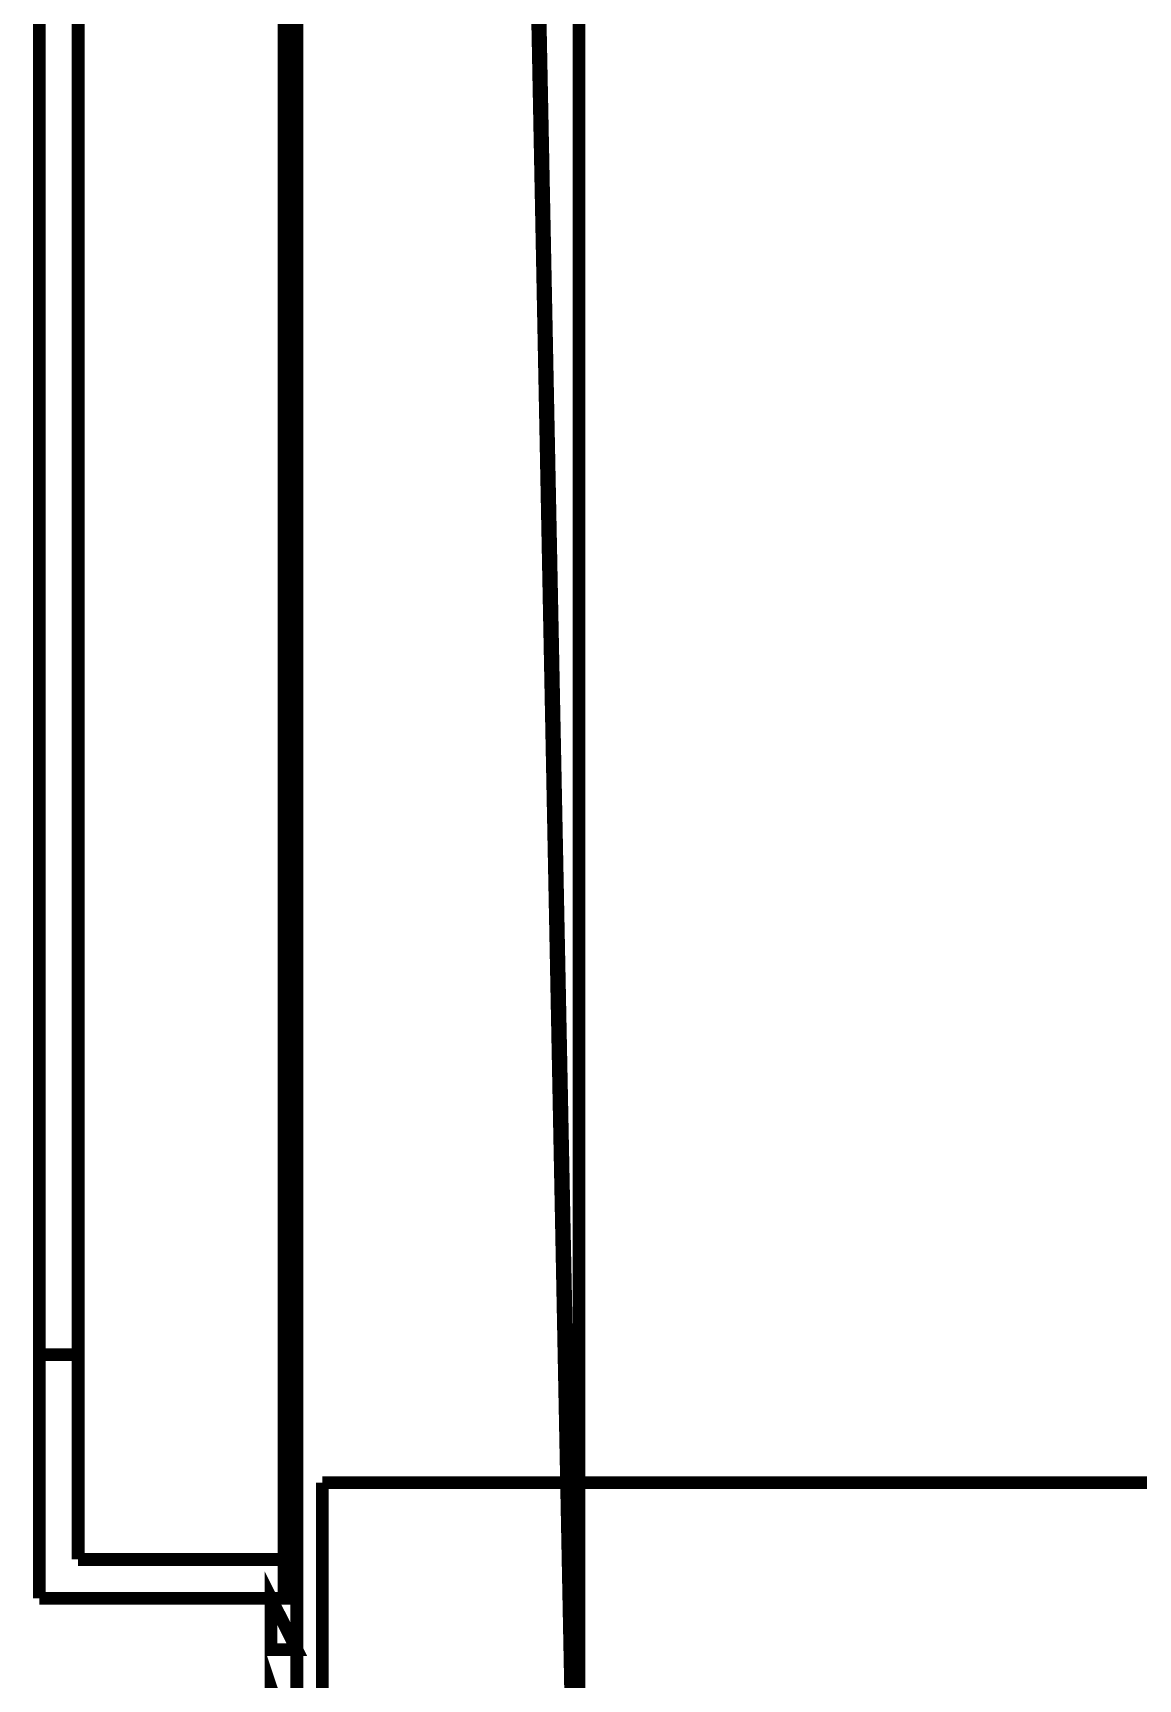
# Model space of a CAD drawing. Header units: metres. Extents: x -593 to 248, y 430 to 1024.
# Drawn here: x -248.5 to -244.86, y 493.22 to 498.66 of the extents above; entities that cross this region are included whole.
import ezdxf

# ---------------------------------------------------------------- set-up
doc = ezdxf.new("R2010")
doc.units = ezdxf.units.M
doc.header["$MEASUREMENT"] = 0
for name, color, linetype in [('C00-00-00-BLACK', 7, 'Continuous'), ('C00-FF-00', 3, 'Continuous'), ('C62-64-65', 252, 'Continuous'), ('CC6-C8-CA', 254, 'Continuous')]:
    doc.layers.add(name, color=color, linetype=linetype)

msp = doc.modelspace()

# ---------------------------------------------------------------- linework, layer by layer
at = {"layer": 'C00-00-00-BLACK', "const_width": 0.0423}
for points in [[(-246.7014, 491.7944), (-246.7014, 539.0137), (-247.6331, 539.0137), (-247.6331, 491.7944)], [(-248.4833, 528.7557), (-248.4833, 493.4895)], [(-247.6757, 528.7557), (-247.6757, 493.4895)], [(-248.3552, 528.6717), (-248.3552, 493.6176)], [(-248.4833, 494.2942), (-248.3552, 494.2942)], [(-244.2828, 493.8712), (-247.5488, 493.8712)], [(-247.5488, 492.0054), (-247.5488, 493.8712)], [(-248.3552, 493.6176), (-247.6757, 493.6176)], [(-248.4833, 493.4895), (-247.6757, 493.4895)]]:
    msp.add_lwpolyline(points, dxfattribs=at)
at = {"layer": 'C00-FF-00', "const_width": 0.0423}
for points in [[(-247.7184, 493.3198), (-247.6331, 493.3198), (-247.7184, 493.4895), (-247.7184, 493.3198)], [(-247.6331, 493.3198), (-247.7184, 493.4895), (-247.6331, 493.4895), (-247.6331, 493.3198)], [(-247.7184, 492.9395), (-247.6331, 492.9395), (-247.7184, 493.1932), (-247.7184, 492.9395)]]:
    msp.add_lwpolyline(points, close=True, dxfattribs=at)
msp.add_lwpolyline([(-247.7184, 493.4895), (-247.6331, 493.4895)], dxfattribs=at)
at = {"layer": 'C00-FF-00'}
for points in [[(-247.7184, 493.3198), (-247.6331, 493.3198), (-247.7184, 493.4895), (-247.7184, 493.3198)], [(-247.6331, 493.3198), (-247.7184, 493.4895), (-247.6331, 493.4895), (-247.6331, 493.3198)]]:
    msp.add_lwpolyline(points, close=True, dxfattribs=at)
at = {"layer": 'C62-64-65', "const_width": 0.0423}
for points in [[(-246.7014, 539.0137), (-247.6331, 539.0137), (-246.7014, 492.2601), (-246.7014, 539.0137)], [(-247.6331, 539.0137), (-246.7014, 492.2601), (-247.6331, 492.2601), (-247.6331, 539.0137)]]:
    msp.add_lwpolyline(points, close=True, dxfattribs=at)
at = {"layer": 'C62-64-65'}
for points in [[(-246.7014, 539.0137), (-247.6331, 539.0137), (-246.7014, 492.2601), (-246.7014, 539.0137)], [(-247.6331, 539.0137), (-246.7014, 492.2601), (-247.6331, 492.2601), (-247.6331, 539.0137)]]:
    msp.add_lwpolyline(points, close=True, dxfattribs=at)
at = {"layer": 'CC6-C8-CA', "const_width": 0.0423}
for points in [[(-246.7014, 539.0137), (-247.6331, 539.0137), (-246.7014, 491.7944), (-246.7014, 539.0137)], [(-247.6331, 539.0137), (-246.7014, 491.7944), (-247.6331, 491.7944), (-247.6331, 539.0137)]]:
    msp.add_lwpolyline(points, close=True, dxfattribs=at)
at = {"layer": 'CC6-C8-CA'}
for points in [[(-246.7014, 539.0137), (-247.6331, 539.0137), (-246.7014, 491.7944), (-246.7014, 539.0137)], [(-247.6331, 539.0137), (-246.7014, 491.7944), (-247.6331, 491.7944), (-247.6331, 539.0137)]]:
    msp.add_lwpolyline(points, close=True, dxfattribs=at)

doc.saveas('drawing.dxf')
